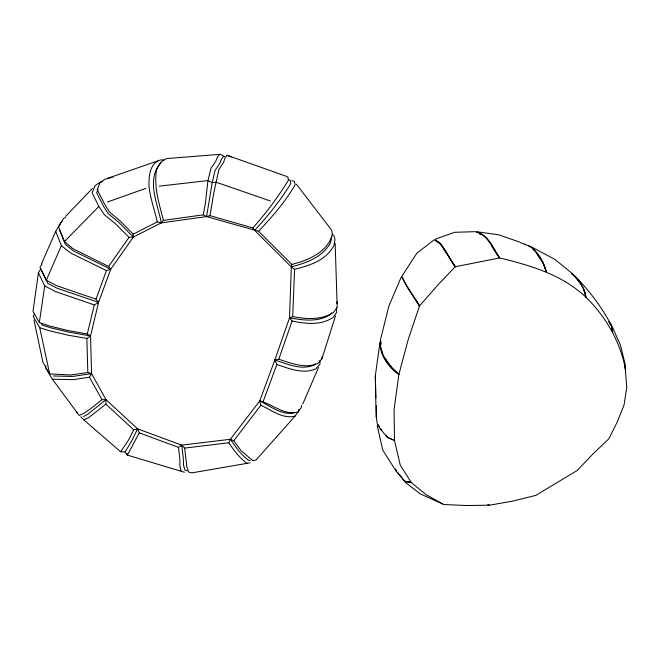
<?xml version="1.0" encoding="UTF-8"?>
<svg xmlns="http://www.w3.org/2000/svg" width="660" height="660" viewBox="0 0 660 660"><rect width="100%" height="100%" fill="white"/><g stroke="black" fill="none" stroke-linecap="round" stroke-linejoin="round"><path stroke-width="0.99" d="M332.161 234.275L334.059 235.909L335.033 239.654L333.919 245.619C325.9 260.502 309.845 265.444 294.591 269.313L291.34 266.887L254.628 230.348L252.854 227.923L210.02 215.663L206.547 216.596L161.304 222.857L133.369 237.072L110.715 269.263L98.571 302.346L90.544 335.957L91.575 373.609L106.021 399.663L137.594 428.843L181.657 445.154L184.66 448.09L228.814 442.778L230.357 439.279L259.76 400.925L274.824 360.03L278.751 359.23C291.134 363.248 304.969 368.94 317.815 363.478L321.964 358.735L321.964 356.854M319.984 360.277L319.951 364.122L315.793 368.923C302.989 374.41 289.162 368.593 276.853 364.501L274.824 360.03L289.517 317.897L291.34 266.887L291.877 264.437L258.588 231.272L206.547 216.596L203.288 214.855L163.424 220.366L161.304 222.857L157.344 221.867L133.18 234.168L133.369 237.072L129.038 237.352L116.02 224.276L104.412 214.731L98.86 206.481L92.177 192.893L94.966 185.79L100.015 182.267L102.737 181.508M298.765 409.373L298.625 411.279L295.07 416.13L258.25 457.504L255.931 460.069L252.904 460.68L241.007 450.598L233.731 440.797L230.357 439.279L181.657 445.154L178.472 447.348L139.268 432.853L137.594 428.843L133.691 429.792L105.88 404.143L106.021 399.663L101.945 399.704L90.692 408.647L83.837 413.341L79.142 415.47L76.461 412.071M336.468 307.576L336.674 312.287L333.036 317.468C320.842 325.677 305.695 323.821 292.116 321.024L289.517 317.897L292.702 316.569L294.591 269.313M301.513 405.413L301.389 407.278L297.957 412.022C284.097 415.685 272.357 404.077 259.76 400.925L260.857 405.215C271.524 410.132 282.653 419.215 295.07 416.13M376.126 417.128L375.334 375.812L379.904 342.754M624.888 364.27L625.589 369.715C620.458 342.028 605.979 316.693 585.841 297.157C562.196 274.725 530.5 265.402 499.595 257.945L455.227 266.747L437.687 285.17L419.504 305.984L408.243 339.405L398.887 374.435L394.07 409.456L394.507 440.459L400.24 465.085L411.37 482.633L426.385 494.843L443.809 504.537L466.702 505.519L489.514 505.189L512.663 501.13L535.846 495.388L577.269 470.423L592.837 454.072L608.792 438.867L617.356 421.757L624.022 405.017L626.753 387.709L624.97 364.749M40.928 268.579L38.412 272.869L33 311.388L39.352 322.517L49.054 325.842L67.6 330.454L87.293 333.96L90.544 335.957L86.864 338.481L67.51 335.065L49.186 330.718L39.732 327.682L33.206 316.429L34.576 313.822M39.352 322.517L44.707 285.879L38.412 272.869M203.288 214.855L205.491 202.339L207.941 180.593L211.01 168.143L215.737 161.221L217.495 157.039L219.648 154.333L220.918 154.498L224.631 156.643L223.492 156.469L221.405 159.217L219.763 163.474L215.094 170.395L212.198 182.655L206.547 216.596M210.02 215.663L213.659 193.561L218.922 169.414L223.591 162.368L225.043 157.996L227.114 155.323L231.091 156.767L227.114 155.323M331.741 236.989L330.478 242.905C322.212 257.392 306.521 262.878 291.34 266.887M87.293 333.96L94.322 304.945L98.571 302.346L96.063 299.178L56.76 285.747L46.307 280.269L39.955 267.407L41.951 264.033M401.998 276.136L416.823 253.234L433.933 240.001M335.527 315.868L321.964 358.735M278.751 359.23L292.116 321.024M96.063 299.178L106.392 270.592L110.715 269.263L108.587 266.459L72.963 248.704L64.449 241.543L58.6 227.056L63.327 218.724L65.736 217.099M263.167 401.552L276.853 364.501M45.969 365.648L45.301 367.405L52.371 379.186L77.195 412.764M97.985 189.288L96.649 192.778L103.48 206.167L108.232 213.642L119.014 222.535L133.369 237.072M46.307 280.269L61.363 245.685L55.729 231.272L60.547 222.857L62.164 221.743M401.008 277.538L388.839 306.215L380.548 339.421C378.939 353.677 388.831 365.64 398.887 374.435C388.418 367.034 379.294 355.096 380.317 341.599M302.791 403.986L318.516 367.496M55.729 231.272L41.464 263.926M137.594 428.843L132.272 439.824L125.111 451.96L120.623 451.745L83.903 419.941L80.842 416.691M139.268 432.853L127.38 455.119L184.387 472.23M133.691 429.792L128.749 439.725L120.623 451.745M52.371 379.186L73.087 379.657L89.447 377.207L91.575 373.609L87.838 372.496L70.793 374.979L49.665 373.931L42.916 362.282L33.949 319.968M108.587 266.459L129.038 237.352M331.749 312.84L330.701 314.292C318.351 322.525 303.253 320.232 289.517 317.897M233.731 440.797L260.857 405.215M315.224 363.734L314.045 365.062C301.042 370.606 287.257 363.916 274.824 360.03M64.449 241.543L98.86 206.481M160.916 162.954C145.786 179.322 157.756 204.171 161.304 222.857M252.854 227.923C266.046 213.197 277.984 197.167 288.37 180.312L287.941 177.119L285.706 176.08L230.035 156.321M254.628 230.348C268.026 215.894 280.533 200.392 290.821 183.521L290.185 180.287L288.552 179.611M258.588 231.272C272.027 216.843 285.293 201.935 295.177 184.75L294.393 181.574L291.844 180.617M65.802 216.15L92.441 188.422M106.021 399.663L87.862 414.133L83.54 416.567M105.88 404.143L89.15 417.252L83.903 419.941M435.715 239.035L454.575 232.295L475.183 231.668M107.506 202.018L145.703 188.405M108.058 178.15L157.888 160.875M291.877 264.437C308.426 260.147 327.987 252.236 332.442 233.904L331.666 230.208L296.381 184.156M113 177.061L104.973 179.223L100.031 182.647L97.21 189.593L104.222 203.437L109.42 211.86L120.722 221.512L133.18 234.168M294.253 412.813C281.647 415.66 270.418 406.09 259.76 400.925M247.005 463.345L191.936 472.882L188.71 472.082L186.879 467.115L184.66 448.09M91.575 373.609L72.715 376.447L53.377 375.994M250.082 462.85L246.832 463.287C239.423 457.834 233.921 450.318 228.814 442.778M250.206 460.3L248.655 460.507L242.41 454.93L238.103 450.153L230.357 439.279M159.217 186.145L207.941 180.593L212.198 182.655L215.911 182.218L219.128 183.241L270.352 200.987M219.648 154.333L170.14 158.309C163.144 157.88 158.623 164.175 156.502 170.09C153.681 187.291 159.258 203.915 163.424 220.366M477.271 231.8L498.646 234.795L519.676 242.08M164.208 160.281L160.941 159.811C149.267 163.036 148.681 177.194 149.053 187.126C150.629 198.965 154.498 210.309 157.344 221.867M292.702 316.569C306.232 319.217 321.329 320.273 333.473 312.502L337.21 307.312L336.947 301.702M90.544 335.957L68.31 332.029L50.779 327.789L42.207 325.075L41.233 323.4M407.764 481.561L411.37 482.633L404.827 481.47L397.625 472.609M411.37 482.633L404.473 481.09L400.876 476.545M187.225 470.786L184.891 470.085L183.505 465.151L183.274 457.867L181.657 445.154M98.571 302.346L57.172 288.263L47.784 283.338L41.728 270.831M94.322 304.945L55.126 291.431L44.707 285.879M524.419 244.208L529.155 246.007M479.209 233.772L481.396 234.63M520.369 242.583L524.981 244.447M476.553 231.982C488.746 235.174 493.292 248.399 499.595 257.945C492.327 248.861 488.441 235.084 475.976 231.94M487.822 504.454L489.514 505.189M388.88 437.927L394.507 440.459L387.412 437.514L380.036 428.62L377.256 423.852L376.423 417.978L376.332 405.71M442.513 503.943L420.073 493.762L405.133 482.171M106.392 270.592L70.207 252.788L61.363 245.685M110.715 269.263L73.136 250.742L65.398 244.406L59.771 230.348M529.955 246.139L555.077 259.504L573.037 274.197M436.969 241.552L438.776 242.583M528.586 245.767C537.892 250.94 543.741 261.624 546.183 271.714L543.353 263.612L539.806 258.349M571.51 273.817C578.655 279.394 584.974 287.917 585.841 297.157L583.968 289.954M435.163 239.629L441.02 243.911L455.227 266.747L440.517 244.175M434.676 239.893C444.906 245.52 448.346 257.945 455.227 266.747M435.163 240.397L436.367 241.164M398.887 374.435L392.155 368.23L384.805 358.034M574.604 275.698C589.182 290.342 601.458 306.908 611.333 325.058M573.482 274.882C578.869 281.474 585.073 288.304 585.841 297.157M380.581 428.637L381.81 430.081M397.279 472.238L400.273 475.827M532.645 248.168C538.387 255.214 544.112 262.688 546.183 271.714M532.785 248.787L533.981 250.222M386.108 435.237L387.94 437.506M125.111 451.96L127.38 455.119L126.918 453.313M415.569 299.178L419.504 305.984L407.938 288.362L401.635 276.82M608.569 321.651L611.498 325.776L612.62 332.244L611.762 326.271L609.411 322.971M491.857 246.246L499.595 257.945M396.652 471.949L382.742 450.136L377.239 425.683M536.374 253.102L539.311 257.598M419.504 305.984L405.545 283.693L402.179 276.986M378.271 424.677L379.195 426.261M395.406 468.938L396.808 471.413M89.447 377.207L101.945 399.704M612.282 326.882L620.524 345.345L624.979 363.635M181.261 471.496L179.908 466.323L179.833 458.675L178.472 447.348M381.381 349.437L382.371 353.801M624.632 365.368L625.589 369.715M49.665 373.931L39.732 327.682M380.87 341.261L381.1 344.297M335.156 243.383L337.095 303.691M86.864 338.481L87.838 372.496M375.334 375.812L375.862 397.906"/></g></svg>
